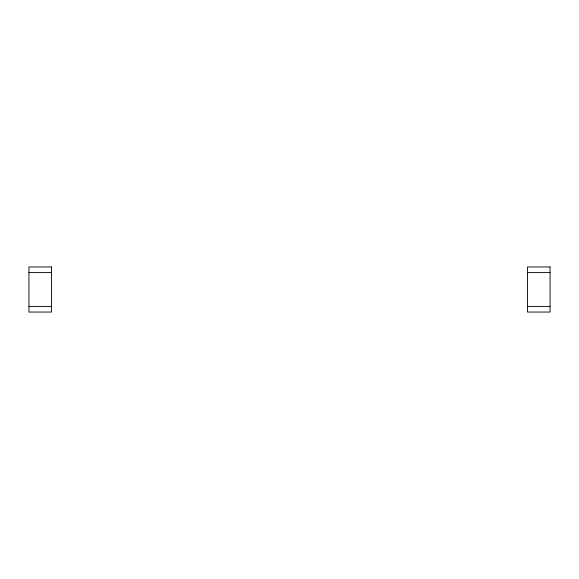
<?xml version="1.0" encoding="UTF-8"?>
<svg xmlns="http://www.w3.org/2000/svg" width="579" height="579" viewBox="0 0 579 579"><rect width="100%" height="100%" fill="white"/><g stroke="black" fill="none" stroke-linecap="round" stroke-linejoin="round"><path stroke-width="0.87" d="M28.95 272.593L51.495 272.593M527.505 272.593L550.05 272.593M28.95 306.407L51.495 306.407M527.505 306.407L550.05 306.407M51.495 266.955L28.95 266.955L28.95 312.045L51.495 312.045L51.495 266.955M550.05 266.955L527.505 266.955L527.505 312.045L550.05 312.045L550.05 266.955"/></g></svg>
